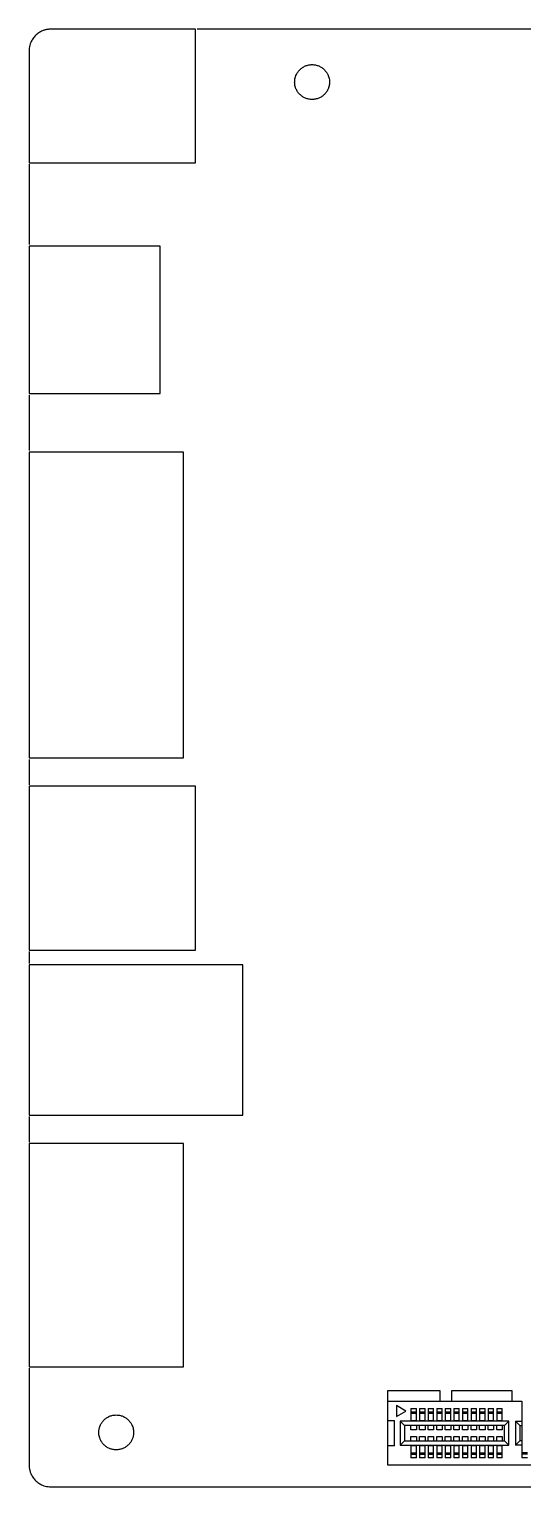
# Model space of a CAD drawing. Header units: inches. Extents: x -3.35 to 3.4, y -3.35 to 3.35.
# Drawn here: x -3.35 to -1.08, y -3.35 to 3.35 of the extents above; entities that cross this region are included whole.
import ezdxf

# ---------------------------------------------------------------- set-up
doc = ezdxf.new("R2010")
doc.units = ezdxf.units.IN
doc.header["$MEASUREMENT"] = 0

msp = doc.modelspace()

# ---------------------------------------------------------------- linework, layer by layer
at = {"color": 7, "linetype": 'Continuous', "lineweight": 25}
for p, q in [((-2.5815, 3.3465), (-3.2465, 3.3465)), ((-2.5815, 2.7329), (-2.5815, 3.3465)), ((3.2465, 3.3465), (-2.575, 3.3465)), ((-3.3465, 3.2465), (-3.3465, 2.7329)), ((-3.3465, 2.7329), (-2.5815, 2.7329)), ((-3.3465, 2.7264), (-3.3465, 2.3573)), ((-2.7444, 2.3508), (-3.3465, 2.3508)), ((-3.3465, 2.3508), (-3.3465, 1.673)), ((-2.7444, 1.673), (-2.7444, 2.3508)), ((-3.3465, 1.673), (-2.7444, 1.673)), ((-3.3465, 1.6665), (-3.3465, 1.4114)), ((-3.3465, 1.4049), (-3.3465, 0)), ((-2.6374, 1.4049), (-3.3465, 1.4049)), ((-2.6374, 0), (-2.6374, 1.4049)), ((-3.3465, 0), (-2.6374, 0)), ((-3.3465, -0.0065), (-3.3465, -0.1233)), ((-2.5815, -0.1299), (-3.3465, -0.1299)), ((-3.3465, -0.1299), (-3.3465, -0.8817)), ((-2.5815, -0.8817), (-2.5815, -0.1299)), ((-3.3465, -0.8817), (-2.5815, -0.8817)), ((-3.3465, -0.8883), (-3.3465, -0.9435)), ((-3.3465, -0.9501), (-3.3465, -1.6398)), ((-2.364, -0.9501), (-3.3465, -0.9501)), ((-2.364, -1.6398), (-2.364, -0.9501)), ((-3.3465, -1.6398), (-2.364, -1.6398)), ((-3.3465, -1.6463), (-3.3465, -1.7637)), ((-3.3465, -1.7703), (-3.3465, -2.7955)), ((-2.6374, -1.7703), (-3.3465, -1.7703)), ((-2.6374, -2.7955), (-2.6374, -1.7703)), ((-3.3465, -2.7955), (-2.6374, -2.7955)), ((-3.3465, -2.8021), (-3.3465, -3.2465)), ((-1.6985, -2.9035), (-1.459, -2.9035)), ((-1.6985, -3.2465), (-1.6985, -2.9035)), ((-1.459, -2.9035), (-1.459, -2.9535)), ((-1.404, -2.9035), (-1.129, -2.9035)), ((-1.404, -2.9535), (-1.404, -2.9035)), ((-1.129, -2.9035), (-1.129, -2.9535)), ((-1.6985, -2.9535), (-1.082, -2.9535)), ((-1.6152, -2.9985), (-1.6585, -2.9735)), ((-1.6585, -2.9735), (-1.6585, -3.0235)), ((-1.6585, -3.0235), (-1.6152, -2.9985)), ((-1.592, -2.9865), (-1.567, -2.9865)), ((-1.592, -2.9865), (-1.592, -3.0415)), ((-1.567, -3.0041), (-1.592, -3.0041)), ((-1.567, -3.009), (-1.592, -3.009)), ((-1.567, -3.0415), (-1.567, -2.9865)), ((-1.5526, -2.9865), (-1.5276, -2.9865)), ((-1.5526, -2.9865), (-1.5526, -3.0415)), ((-1.5276, -3.0041), (-1.5526, -3.0041)), ((-1.5276, -3.009), (-1.5526, -3.009)), ((-1.5276, -3.0415), (-1.5276, -2.9865)), ((-1.5132, -2.9865), (-1.4882, -2.9865)), ((-1.5132, -2.9865), (-1.5132, -3.0415)), ((-1.4882, -3.0041), (-1.5132, -3.0041)), ((-1.4882, -3.009), (-1.5132, -3.009)), ((-1.4882, -3.0415), (-1.4882, -2.9865)), ((-1.4738, -2.9865), (-1.4488, -2.9865)), ((-1.4738, -2.9865), (-1.4738, -3.0415)), ((-1.4488, -3.0041), (-1.4738, -3.0041)), ((-1.4488, -3.009), (-1.4738, -3.009)), ((-1.4488, -3.0415), (-1.4488, -2.9865)), ((-1.4344, -2.9865), (-1.4094, -2.9865)), ((-1.4344, -2.9865), (-1.4344, -3.0415)), ((-1.4094, -3.0041), (-1.4344, -3.0041)), ((-1.4094, -3.009), (-1.4344, -3.009)), ((-1.4094, -3.0415), (-1.4094, -2.9865)), ((-1.395, -2.9865), (-1.37, -2.9865)), ((-1.395, -2.9865), (-1.395, -3.0415)), ((-1.37, -3.0041), (-1.395, -3.0041)), ((-1.37, -3.009), (-1.395, -3.009)), ((-1.37, -3.0415), (-1.37, -2.9865)), ((-1.3556, -2.9865), (-1.3306, -2.9865)), ((-1.3556, -2.9865), (-1.3556, -3.0415)), ((-1.3306, -3.0041), (-1.3556, -3.0041)), ((-1.3306, -3.009), (-1.3556, -3.009)), ((-1.3306, -3.0415), (-1.3306, -2.9865)), ((-1.3162, -2.9865), (-1.2912, -2.9865)), ((-1.3162, -2.9865), (-1.3162, -3.0415)), ((-1.2912, -3.0041), (-1.3162, -3.0041)), ((-1.2912, -3.009), (-1.3162, -3.009)), ((-1.2912, -3.0415), (-1.2912, -2.9865)), ((-1.2768, -2.9865), (-1.2518, -2.9865)), ((-1.2768, -2.9865), (-1.2768, -3.0415)), ((-1.2518, -3.0041), (-1.2768, -3.0041)), ((-1.2518, -3.009), (-1.2768, -3.009)), ((-1.2518, -3.0415), (-1.2518, -2.9865)), ((-1.2374, -2.9865), (-1.2124, -2.9865)), ((-1.2374, -2.9865), (-1.2374, -3.0415)), ((-1.2124, -3.0041), (-1.2374, -3.0041)), ((-1.2124, -3.009), (-1.2374, -3.009)), ((-1.2124, -3.0415), (-1.2124, -2.9865)), ((-1.198, -2.9865), (-1.173, -2.9865)), ((-1.198, -2.9865), (-1.198, -3.0415)), ((-1.173, -3.0041), (-1.198, -3.0041)), ((-1.173, -3.009), (-1.198, -3.009)), ((-1.173, -3.0415), (-1.173, -2.9865)), ((-1.082, -2.9535), (-1.082, -3.2135)), ((-1.6985, -3.0425), (-1.6685, -3.0425)), ((-1.6685, -3.1575), (-1.6685, -3.0425)), ((-1.1425, -3.045), (-1.6415, -3.045)), ((-1.6415, -3.045), (-1.6415, -3.155)), ((-1.6415, -3.045), (-1.6215, -3.065)), ((-1.1625, -3.065), (-1.6215, -3.065)), ((-1.6215, -3.065), (-1.6215, -3.135)), ((-1.592, -3.0415), (-1.567, -3.0415)), ((-1.592, -3.0843), (-1.592, -3.065)), ((-1.567, -3.065), (-1.567, -3.0843)), ((-1.5526, -3.0415), (-1.5276, -3.0415)), ((-1.5526, -3.0843), (-1.5526, -3.065)), ((-1.5276, -3.065), (-1.5276, -3.0843)), ((-1.5132, -3.0415), (-1.4882, -3.0415)), ((-1.5132, -3.0843), (-1.5132, -3.065)), ((-1.4882, -3.065), (-1.4882, -3.0843)), ((-1.4738, -3.0415), (-1.4488, -3.0415)), ((-1.4738, -3.0843), (-1.4738, -3.065)), ((-1.4488, -3.065), (-1.4488, -3.0843)), ((-1.4344, -3.0415), (-1.4094, -3.0415)), ((-1.4344, -3.0843), (-1.4344, -3.065)), ((-1.4094, -3.065), (-1.4094, -3.0843)), ((-1.395, -3.0415), (-1.37, -3.0415)), ((-1.395, -3.0843), (-1.395, -3.065)), ((-1.37, -3.065), (-1.37, -3.0843)), ((-1.3556, -3.0415), (-1.3306, -3.0415)), ((-1.3556, -3.0843), (-1.3556, -3.065)), ((-1.3306, -3.065), (-1.3306, -3.0843)), ((-1.3162, -3.0415), (-1.2912, -3.0415)), ((-1.3162, -3.0843), (-1.3162, -3.065)), ((-1.2912, -3.065), (-1.2912, -3.0843)), ((-1.2768, -3.0415), (-1.2518, -3.0415)), ((-1.2768, -3.0843), (-1.2768, -3.065)), ((-1.2518, -3.065), (-1.2518, -3.0843)), ((-1.2374, -3.0415), (-1.2124, -3.0415)), ((-1.2374, -3.0843), (-1.2374, -3.065)), ((-1.2124, -3.065), (-1.2124, -3.0843)), ((-1.198, -3.0415), (-1.173, -3.0415)), ((-1.198, -3.0843), (-1.198, -3.065)), ((-1.173, -3.065), (-1.173, -3.0843)), ((-1.1425, -3.045), (-1.1625, -3.065)), ((-1.1625, -3.135), (-1.1625, -3.065)), ((-1.1425, -3.155), (-1.1425, -3.045)), ((-1.1125, -3.045), (-1.082, -3.045)), ((-1.1125, -3.045), (-1.1125, -3.155)), ((-1.1125, -3.045), (-1.0925, -3.065)), ((-1.0925, -3.065), (-1.0925, -3.135)), ((-1.0925, -3.065), (-1.082, -3.065)), ((-1.6415, -3.155), (-1.6215, -3.135)), ((-1.6215, -3.135), (-1.1625, -3.135)), ((-1.567, -3.0843), (-1.592, -3.0843)), ((-1.592, -3.1157), (-1.567, -3.1157)), ((-1.592, -3.135), (-1.592, -3.1157)), ((-1.567, -3.1157), (-1.567, -3.135)), ((-1.5276, -3.0843), (-1.5526, -3.0843)), ((-1.5526, -3.1157), (-1.5276, -3.1157)), ((-1.5526, -3.135), (-1.5526, -3.1157)), ((-1.5276, -3.1157), (-1.5276, -3.135)), ((-1.4882, -3.0843), (-1.5132, -3.0843)), ((-1.5132, -3.1157), (-1.4882, -3.1157)), ((-1.5132, -3.135), (-1.5132, -3.1157)), ((-1.4882, -3.1157), (-1.4882, -3.135)), ((-1.4488, -3.0843), (-1.4738, -3.0843)), ((-1.4738, -3.1157), (-1.4488, -3.1157)), ((-1.4738, -3.135), (-1.4738, -3.1157)), ((-1.4488, -3.1157), (-1.4488, -3.135)), ((-1.4094, -3.0843), (-1.4344, -3.0843)), ((-1.4344, -3.1157), (-1.4094, -3.1157)), ((-1.4344, -3.135), (-1.4344, -3.1157)), ((-1.4094, -3.1157), (-1.4094, -3.135)), ((-1.37, -3.0843), (-1.395, -3.0843)), ((-1.395, -3.1157), (-1.37, -3.1157)), ((-1.395, -3.135), (-1.395, -3.1157)), ((-1.37, -3.1157), (-1.37, -3.135)), ((-1.3306, -3.0843), (-1.3556, -3.0843)), ((-1.3556, -3.1157), (-1.3306, -3.1157)), ((-1.3556, -3.135), (-1.3556, -3.1157)), ((-1.3306, -3.1157), (-1.3306, -3.135)), ((-1.2912, -3.0843), (-1.3162, -3.0843)), ((-1.3162, -3.1157), (-1.2912, -3.1157)), ((-1.3162, -3.135), (-1.3162, -3.1157)), ((-1.2912, -3.1157), (-1.2912, -3.135)), ((-1.2518, -3.0843), (-1.2768, -3.0843)), ((-1.2768, -3.1157), (-1.2518, -3.1157)), ((-1.2768, -3.135), (-1.2768, -3.1157)), ((-1.2518, -3.1157), (-1.2518, -3.135)), ((-1.2124, -3.0843), (-1.2374, -3.0843)), ((-1.2374, -3.1157), (-1.2124, -3.1157)), ((-1.2374, -3.135), (-1.2374, -3.1157)), ((-1.2124, -3.1157), (-1.2124, -3.135)), ((-1.173, -3.0843), (-1.198, -3.0843)), ((-1.198, -3.1157), (-1.173, -3.1157)), ((-1.198, -3.135), (-1.198, -3.1157)), ((-1.173, -3.1157), (-1.173, -3.135)), ((-1.1625, -3.135), (-1.1425, -3.155)), ((-1.0925, -3.135), (-1.1125, -3.155)), ((-1.082, -3.135), (-1.0925, -3.135)), ((-1.6685, -3.1575), (-1.6985, -3.1575)), ((-1.6415, -3.155), (-1.1425, -3.155)), ((-1.567, -3.1585), (-1.592, -3.1585)), ((-1.592, -3.1585), (-1.592, -3.2135)), ((-1.592, -3.191), (-1.567, -3.191)), ((-1.592, -3.1959), (-1.567, -3.1959)), ((-1.567, -3.2135), (-1.567, -3.1585)), ((-1.5276, -3.1585), (-1.5526, -3.1585)), ((-1.5526, -3.1585), (-1.5526, -3.2135)), ((-1.5526, -3.191), (-1.5276, -3.191)), ((-1.5526, -3.1959), (-1.5276, -3.1959)), ((-1.5276, -3.2135), (-1.5276, -3.1585)), ((-1.4882, -3.1585), (-1.5132, -3.1585)), ((-1.5132, -3.1585), (-1.5132, -3.2135)), ((-1.5132, -3.191), (-1.4882, -3.191)), ((-1.5132, -3.1959), (-1.4882, -3.1959)), ((-1.4882, -3.2135), (-1.4882, -3.1585)), ((-1.4488, -3.1585), (-1.4738, -3.1585)), ((-1.4738, -3.1585), (-1.4738, -3.2135)), ((-1.4738, -3.191), (-1.4488, -3.191)), ((-1.4738, -3.1959), (-1.4488, -3.1959)), ((-1.4488, -3.2135), (-1.4488, -3.1585)), ((-1.4094, -3.1585), (-1.4344, -3.1585)), ((-1.4344, -3.1585), (-1.4344, -3.2135)), ((-1.4344, -3.191), (-1.4094, -3.191)), ((-1.4344, -3.1959), (-1.4094, -3.1959)), ((-1.4094, -3.2135), (-1.4094, -3.1585)), ((-1.37, -3.1585), (-1.395, -3.1585)), ((-1.395, -3.1585), (-1.395, -3.2135)), ((-1.395, -3.191), (-1.37, -3.191)), ((-1.395, -3.1959), (-1.37, -3.1959)), ((-1.37, -3.2135), (-1.37, -3.1585)), ((-1.3306, -3.1585), (-1.3556, -3.1585)), ((-1.3556, -3.1585), (-1.3556, -3.2135)), ((-1.3556, -3.191), (-1.3306, -3.191)), ((-1.3556, -3.1959), (-1.3306, -3.1959)), ((-1.3306, -3.2135), (-1.3306, -3.1585)), ((-1.2912, -3.1585), (-1.3162, -3.1585)), ((-1.3162, -3.1585), (-1.3162, -3.2135)), ((-1.3162, -3.191), (-1.2912, -3.191)), ((-1.3162, -3.1959), (-1.2912, -3.1959)), ((-1.2912, -3.2135), (-1.2912, -3.1585)), ((-1.2518, -3.1585), (-1.2768, -3.1585)), ((-1.2768, -3.1585), (-1.2768, -3.2135)), ((-1.2768, -3.191), (-1.2518, -3.191)), ((-1.2768, -3.1959), (-1.2518, -3.1959)), ((-1.2518, -3.2135), (-1.2518, -3.1585)), ((-1.2124, -3.1585), (-1.2374, -3.1585)), ((-1.2374, -3.1585), (-1.2374, -3.2135)), ((-1.2374, -3.191), (-1.2124, -3.191)), ((-1.2374, -3.1959), (-1.2124, -3.1959)), ((-1.2124, -3.2135), (-1.2124, -3.1585)), ((-1.173, -3.1585), (-1.198, -3.1585)), ((-1.198, -3.1585), (-1.198, -3.2135)), ((-1.198, -3.191), (-1.173, -3.191)), ((-1.198, -3.1959), (-1.173, -3.1959)), ((-1.173, -3.2135), (-1.173, -3.1585)), ((-1.082, -3.155), (-1.1125, -3.155)), ((-1.057, -3.191), (-1.082, -3.191)), ((-1.057, -3.1959), (-1.082, -3.1959)), ((1.8055, -3.2465), (-1.6985, -3.2465)), ((-1.567, -3.2135), (-1.592, -3.2135)), ((-1.5276, -3.2135), (-1.5526, -3.2135)), ((-1.4882, -3.2135), (-1.5132, -3.2135)), ((-1.4488, -3.2135), (-1.4738, -3.2135)), ((-1.4094, -3.2135), (-1.4344, -3.2135)), ((-1.37, -3.2135), (-1.395, -3.2135)), ((-1.3306, -3.2135), (-1.3556, -3.2135)), ((-1.2912, -3.2135), (-1.3162, -3.2135)), ((-1.2518, -3.2135), (-1.2768, -3.2135)), ((-1.2124, -3.2135), (-1.2374, -3.2135)), ((-1.173, -3.2135), (-1.198, -3.2135)), ((-1.057, -3.2135), (-1.082, -3.2135)), ((-3.2465, -3.3465), (3.2465, -3.3465))]:
    msp.add_line(p, q, dxfattribs=at)
for points, knots in [([(-3.2465, 3.3465), (-3.2487, 3.3464), (-3.253, 3.3463), (-3.2595, 3.3457), (-3.266, 3.3446), (-3.2723, 3.3431), (-3.2786, 3.3412), (-3.2888, 3.3374), (-3.3024, 3.3302), (-3.3176, 3.3176), (-3.3302, 3.3024), (-3.3384, 3.2869), (-3.3433, 3.2724), (-3.346, 3.2596), (-3.3463, 3.2508), (-3.3465, 3.2465)], [0, 0, 0, 0, 0.041983, 0.083614, 0.125071, 0.166535, 0.208189, 0.250211, 0.375068, 0.500065, 0.624923, 0.74992, 0.833491, 0.916367, 1, 1, 1, 1]), ([(-2.1265, 3.1035), (-2.1264, 3.1053), (-2.1264, 3.1088), (-2.1258, 3.114), (-2.125, 3.1192), (-2.1238, 3.1242), (-2.1223, 3.1293), (-2.1192, 3.1374), (-2.1134, 3.1483), (-2.1034, 3.1605), (-2.0912, 3.1705), (-2.0773, 3.1779), (-2.0622, 3.1825), (-2.0465, 3.184), (-2.0307, 3.1825), (-2.0157, 3.1779), (-2.0017, 3.1705), (-1.9895, 3.1605), (-1.9795, 3.1483), (-1.9729, 3.1359), (-1.969, 3.1243), (-1.9668, 3.114), (-1.9666, 3.107), (-1.9665, 3.1035)], [0, 0, 0, 0, 0.020995, 0.041815, 0.062549, 0.083288, 0.104122, 0.125142, 0.18758, 0.250105, 0.312543, 0.375069, 0.437507, 0.500033, 0.562471, 0.624996, 0.687434, 0.74996, 0.812398, 0.874923, 0.916717, 0.958167, 1, 1, 1, 1]), ([(-1.9665, 3.1035), (-1.9665, 3.1018), (-1.9666, 3.0983), (-1.9671, 3.0931), (-1.9679, 3.0879), (-1.9691, 3.0828), (-1.9706, 3.0778), (-1.9737, 3.0697), (-1.9795, 3.0588), (-1.9895, 3.0466), (-2.0017, 3.0366), (-2.0156, 3.0292), (-2.0307, 3.0245), (-2.0464, 3.023), (-2.0622, 3.0245), (-2.0773, 3.0292), (-2.0912, 3.0366), (-2.1034, 3.0466), (-2.1134, 3.0588), (-2.12, 3.0712), (-2.124, 3.0828), (-2.1261, 3.0931), (-2.1263, 3.1), (-2.1265, 3.1035)], [0, 0, 0, 0, 0.020995, 0.041815, 0.062549, 0.083288, 0.104122, 0.125142, 0.18758, 0.250105, 0.312543, 0.375069, 0.437507, 0.500033, 0.562471, 0.624996, 0.687434, 0.74996, 0.812398, 0.874923, 0.916717, 0.958167, 1, 1, 1, 1]), ([(-3.0265, -3.0965), (-3.0264, -3.0947), (-3.0264, -3.0912), (-3.0258, -3.086), (-3.025, -3.0808), (-3.0238, -3.0758), (-3.0223, -3.0707), (-3.0192, -3.0626), (-3.0134, -3.0517), (-3.0034, -3.0395), (-2.9912, -3.0295), (-2.9773, -3.0221), (-2.9622, -3.0175), (-2.9465, -3.016), (-2.9307, -3.0175), (-2.9157, -3.0221), (-2.9017, -3.0295), (-2.8895, -3.0395), (-2.8795, -3.0517), (-2.8729, -3.0641), (-2.869, -3.0757), (-2.8668, -3.086), (-2.8666, -3.093), (-2.8665, -3.0965)], [0, 0, 0, 0, 0.0209954, 0.0418152, 0.0625491, 0.0832879, 0.1041223, 0.1251418, 0.1875798, 0.2501054, 0.3125434, 0.3750689, 0.437507, 0.5000325, 0.5624705, 0.6249961, 0.6874341, 0.7499596, 0.8123976, 0.8749232, 0.9167172, 0.9581672, 1, 1, 1, 1]), ([(-2.8665, -3.0965), (-2.8665, -3.0982), (-2.8666, -3.1017), (-2.8671, -3.1069), (-2.8679, -3.1121), (-2.8691, -3.1172), (-2.8706, -3.1222), (-2.8737, -3.1303), (-2.8795, -3.1412), (-2.8895, -3.1534), (-2.9017, -3.1634), (-2.9156, -3.1708), (-2.9307, -3.1755), (-2.9464, -3.177), (-2.9622, -3.1755), (-2.9773, -3.1708), (-2.9912, -3.1634), (-3.0034, -3.1534), (-3.0134, -3.1412), (-3.02, -3.1288), (-3.024, -3.1172), (-3.0261, -3.1069), (-3.0263, -3.1), (-3.0265, -3.0965)], [0, 0, 0, 0, 0.020995, 0.041815, 0.062549, 0.083288, 0.104122, 0.125142, 0.18758, 0.250105, 0.312543, 0.375069, 0.437507, 0.500033, 0.562471, 0.624996, 0.687434, 0.74996, 0.812398, 0.874923, 0.916717, 0.958167, 1, 1, 1, 1]), ([(-3.3465, -3.2465), (-3.3464, -3.2487), (-3.3463, -3.253), (-3.3457, -3.2595), (-3.3446, -3.266), (-3.3431, -3.2723), (-3.3412, -3.2786), (-3.3374, -3.2888), (-3.3302, -3.3024), (-3.3176, -3.3176), (-3.3024, -3.3302), (-3.2869, -3.3384), (-3.2724, -3.3433), (-3.2596, -3.346), (-3.2508, -3.3463), (-3.2465, -3.3465)], [0, 0, 0, 0, 0.041983, 0.083614, 0.125071, 0.166535, 0.208189, 0.250211, 0.375068, 0.500065, 0.624923, 0.74992, 0.833491, 0.916367, 1, 1, 1, 1])]:
    msp.add_open_spline(points, degree=3, knots=knots, dxfattribs=at)

doc.saveas('drawing.dxf')
